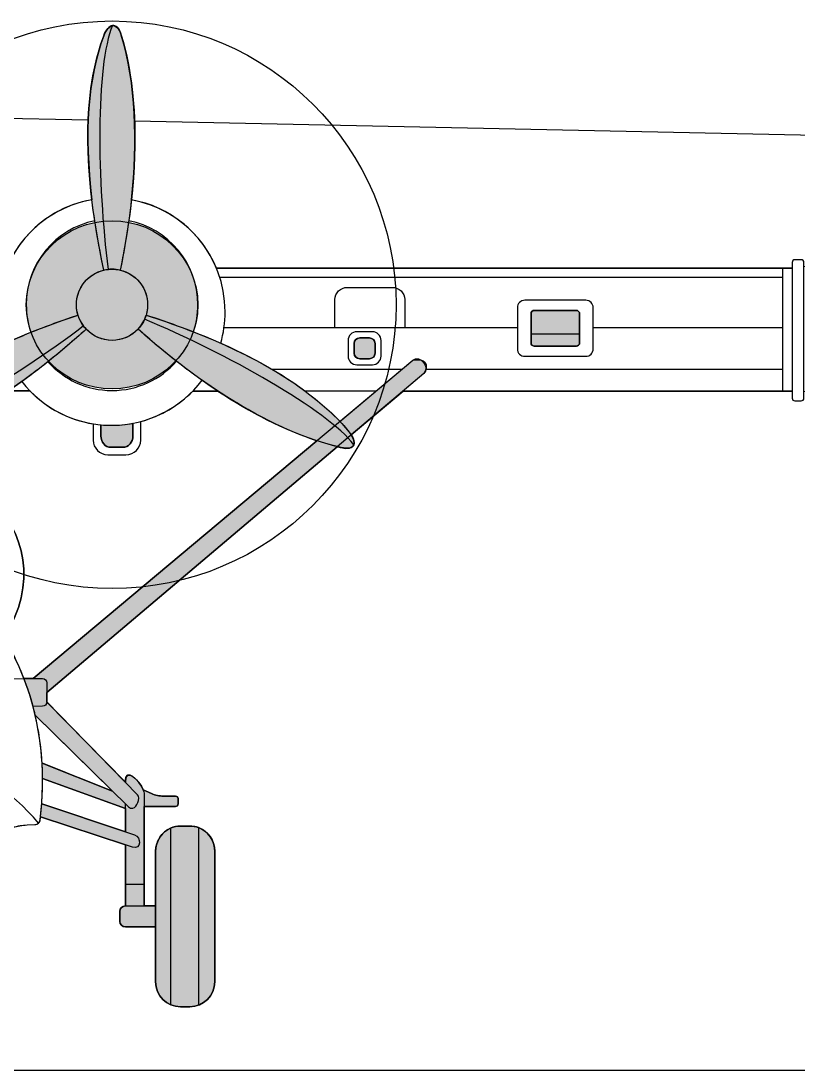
# Model space of a CAD drawing. Extents: x 65 to 351, y 40 to 244.
# Drawn here: x 258.28 to 277.79, y 198.08 to 224.43 of the extents above; entities that cross this region are included whole.
import ezdxf

# ---------------------------------------------------------------- set-up
doc = ezdxf.new("R2010")
doc.units = 0
doc.header["$MEASUREMENT"] = 0
doc.layers.add('4-VIEW', color=7, linetype='CONTINUOUS')
doc.layers.add('SOLIDS', color=7, linetype='CONTINUOUS')

# ---------------------------------------------------------------- blocks, each defined once
blk = doc.blocks.new('BLOCK_3')
at = {"layer": '4-VIEW', "color": 7}
for points in [[(252.553, 222.097), (259.972, 221.94)], [(261.134, 221.916), (312.881, 220.829)], [(263.191, 218.218), (277.643, 218.218)], [(277.404, 218.218), (277.404, 215.133)], [(263.274, 217.99), (277.404, 217.99)], [(263.38, 216.725), (270.745, 216.725)], [(272.65, 216.725), (277.404, 216.725)], [(271.088, 216.565), (272.307, 216.565)], [(264.582, 215.68), (267.849, 215.68)], [(268.451, 215.68), (277.404, 215.68)], [(257.977, 215.141), (258.512, 215.141)], [(262.598, 215.133), (263.223, 215.133)], [(265.416, 215.133), (267.197, 215.133)], [(267.877, 215.133), (277.643, 215.133)], [(258.592, 207.908), (265.709, 213.883)], [(266.224, 213.733), (258.931, 207.56)], [(256.927, 207.903), (258.36, 207.908)], [(258.812, 205.788), (260.578, 205.084)], [(258.825, 205.402), (260.903, 204.646)], [(260.903, 204.061), (260.903, 204.765)], [(262.036, 204.15), (262.036, 199.721)], [(262.738, 204.165), (262.738, 199.712)], [(260.903, 202.198), (260.904, 203.733)], [(260.903, 202.742), (261.374, 202.742)]]:
    blk.add_lwpolyline(points, dxfattribs=at)
for points, knots in [([(260.569, 210.169), (264.506, 210.169), (267.699, 213.36), (267.699, 217.298), (267.699, 221.235), (264.506, 224.427), (260.569, 224.427), (256.632, 224.427), (253.439, 221.235), (253.439, 217.298), (253.439, 213.36), (256.632, 210.169), (260.569, 210.169)], [0, 0, 0, 0, 1, 1, 1, 2, 2, 2, 3, 3, 3, 4, 4, 4, 4]), ([(260.36, 224.054), (259.834, 222.648), (259.828, 220.657), (260.365, 218.168), (260.497, 218.199), (260.637, 218.2), (260.772, 218.168), (261.197, 220.195), (261.317, 222.37), (260.801, 224.074), (260.7, 224.407), (260.483, 224.381), (260.36, 224.054), (260.36, 224.054), (260.36, 224.054), (260.36, 224.054)], [0, 0, 0, 0, 1, 1, 1, 2, 2, 2, 3, 3, 3, 4, 4, 4, 5, 5, 5, 5]), ([(260.064, 219.936), (258.722, 219.704), (257.7, 218.534), (257.7, 217.125), (257.7, 216.838), (257.742, 216.561), (257.821, 216.3)], [0, 0, 0, 0, 1, 1, 1, 2, 2, 2, 2]), ([(263.297, 216.334), (263.369, 216.585), (263.408, 216.85), (263.408, 217.125), (263.408, 218.53), (262.392, 219.698), (261.055, 219.935)], [0, 0, 0, 0, 1, 1, 1, 2, 2, 2, 2]), ([(260.136, 219.407), (259.155, 219.207), (258.416, 218.338), (258.416, 217.298), (258.416, 217.056), (258.456, 216.823), (258.53, 216.606)], [0, 0, 0, 0, 1, 1, 1, 2, 2, 2, 2]), ([(262.613, 216.618), (262.684, 216.832), (262.722, 217.06), (262.722, 217.298), (262.722, 218.343), (261.977, 219.214), (260.99, 219.41)], [0, 0, 0, 0, 1, 1, 1, 2, 2, 2, 2]), ([(277.714, 218.43), (277.714, 218.43), (277.866, 218.43), (277.866, 218.43), (277.906, 218.43), (277.938, 218.398), (277.938, 218.359), (277.938, 218.359), (277.938, 214.957), (277.938, 214.957), (277.938, 214.917), (277.906, 214.885), (277.866, 214.885), (277.866, 214.885), (277.714, 214.885), (277.714, 214.885), (277.675, 214.885), (277.643, 214.917), (277.643, 214.957), (277.643, 214.957), (277.643, 218.359), (277.643, 218.359), (277.643, 218.398), (277.675, 218.43), (277.714, 218.43), (277.714, 218.43), (277.714, 218.43), (277.714, 218.43)], [0, 0, 0, 0, 1, 1, 1, 2, 2, 2, 3, 3, 3, 4, 4, 4, 5, 5, 5, 6, 6, 6, 7, 7, 7, 8, 8, 8, 9, 9, 9, 9]), ([(260.569, 216.404), (261.063, 216.404), (261.463, 216.804), (261.463, 217.298), (261.463, 217.792), (261.063, 218.192), (260.569, 218.192), (260.075, 218.192), (259.675, 217.792), (259.675, 217.298), (259.675, 216.804), (260.075, 216.404), (260.569, 216.404), (260.569, 216.404), (260.569, 216.404), (260.569, 216.404)], [0, 0, 0, 0, 1, 1, 1, 2, 2, 2, 3, 3, 3, 4, 4, 4, 5, 5, 5, 5]), ([(266.165, 216.725), (266.165, 216.725), (266.165, 217.428), (266.165, 217.428), (266.165, 217.597), (266.303, 217.735), (266.472, 217.735), (266.472, 217.735), (267.61, 217.735), (267.61, 217.735), (267.779, 217.735), (267.917, 217.597), (267.917, 217.428), (267.917, 217.428), (267.917, 216.725), (267.917, 216.725)], [0, 0, 0, 0, 1, 1, 1, 2, 2, 2, 3, 3, 3, 4, 4, 4, 5, 5, 5, 5]), ([(270.933, 217.411), (270.933, 217.411), (272.462, 217.411), (272.462, 217.411), (272.565, 217.411), (272.65, 217.326), (272.65, 217.223), (272.65, 217.223), (272.65, 216.192), (272.65, 216.192), (272.65, 216.088), (272.565, 216.004), (272.462, 216.004), (272.462, 216.004), (270.933, 216.004), (270.933, 216.004), (270.83, 216.004), (270.745, 216.088), (270.745, 216.192), (270.745, 216.192), (270.745, 217.223), (270.745, 217.223), (270.745, 217.326), (270.83, 217.411), (270.933, 217.411), (270.933, 217.411), (270.933, 217.411), (270.933, 217.411)], [0, 0, 0, 0, 1, 1, 1, 2, 2, 2, 3, 3, 3, 4, 4, 4, 5, 5, 5, 6, 6, 6, 7, 7, 7, 8, 8, 8, 9, 9, 9, 9]), ([(271.169, 217.157), (271.169, 217.157), (272.226, 217.157), (272.226, 217.157), (272.271, 217.157), (272.307, 217.121), (272.307, 217.076), (272.307, 217.076), (272.307, 216.338), (272.307, 216.338), (272.307, 216.294), (272.271, 216.257), (272.226, 216.257), (272.226, 216.257), (271.169, 216.257), (271.169, 216.257), (271.125, 216.257), (271.088, 216.294), (271.088, 216.338), (271.088, 216.338), (271.088, 217.076), (271.088, 217.076), (271.088, 217.121), (271.125, 217.157), (271.169, 217.157), (271.169, 217.157), (271.169, 217.157), (271.169, 217.157)], [0, 0, 0, 0, 1, 1, 1, 2, 2, 2, 3, 3, 3, 4, 4, 4, 5, 5, 5, 6, 6, 6, 7, 7, 7, 8, 8, 8, 9, 9, 9, 9]), ([(254.823, 213.739), (256.304, 213.986), (258.03, 214.976), (259.918, 216.685), (259.825, 216.785), (259.754, 216.905), (259.714, 217.038), (257.747, 216.393), (255.802, 215.41), (254.585, 214.111), (254.347, 213.857), (254.478, 213.682), (254.823, 213.739), (254.823, 213.739), (254.823, 213.739), (254.823, 213.739)], [0, 0, 0, 0, 1, 1, 1, 2, 2, 2, 3, 3, 3, 4, 4, 4, 5, 5, 5, 5]), ([(266.524, 214.101), (265.57, 215.26), (263.849, 216.261), (261.425, 217.04), (261.386, 216.91), (261.317, 216.789), (261.222, 216.687), (262.764, 215.306), (264.588, 214.114), (266.321, 213.709), (266.661, 213.63), (266.746, 213.831), (266.524, 214.101), (266.524, 214.101), (266.524, 214.101), (266.524, 214.101)], [0, 0, 0, 0, 1, 1, 1, 2, 2, 2, 3, 3, 3, 4, 4, 4, 5, 5, 5, 5]), ([(266.714, 216.619), (266.714, 216.619), (267.105, 216.619), (267.105, 216.619), (267.225, 216.619), (267.323, 216.521), (267.323, 216.401), (267.323, 216.401), (267.323, 216.009), (267.323, 216.009), (267.323, 215.889), (267.225, 215.791), (267.105, 215.791), (267.105, 215.791), (266.714, 215.791), (266.714, 215.791), (266.594, 215.791), (266.495, 215.889), (266.495, 216.009), (266.495, 216.009), (266.495, 216.401), (266.495, 216.401), (266.495, 216.521), (266.594, 216.619), (266.714, 216.619), (266.714, 216.619), (266.714, 216.619), (266.714, 216.619)], [0, 0, 0, 0, 1, 1, 1, 2, 2, 2, 3, 3, 3, 4, 4, 4, 5, 5, 5, 6, 6, 6, 7, 7, 7, 8, 8, 8, 9, 9, 9, 9]), ([(266.786, 216.466), (266.786, 216.466), (267.033, 216.466), (267.033, 216.466), (267.109, 216.466), (267.171, 216.404), (267.171, 216.329), (267.171, 216.329), (267.171, 216.082), (267.171, 216.082), (267.171, 216.006), (267.109, 215.944), (267.033, 215.944), (267.033, 215.944), (266.786, 215.944), (266.786, 215.944), (266.71, 215.944), (266.648, 216.006), (266.648, 216.082), (266.648, 216.082), (266.648, 216.329), (266.648, 216.329), (266.648, 216.404), (266.71, 216.466), (266.786, 216.466), (266.786, 216.466), (266.786, 216.466), (266.786, 216.466)], [0, 0, 0, 0, 1, 1, 1, 2, 2, 2, 3, 3, 3, 4, 4, 4, 5, 5, 5, 6, 6, 6, 7, 7, 7, 8, 8, 8, 9, 9, 9, 9]), ([(258.96, 215.868), (259.354, 215.424), (259.929, 215.145), (260.569, 215.145), (261.214, 215.145), (261.793, 215.428), (262.188, 215.878)], [0, 0, 0, 0, 1, 1, 1, 2, 2, 2, 2]), ([(266.287, 214.369), (266.287, 214.369), (268.119, 215.907), (268.119, 215.907), (268.304, 216.062), (268.569, 215.718), (268.396, 215.571), (268.396, 215.571), (266.576, 214.031), (266.576, 214.031)], [0, 0, 0, 0, 1, 1, 1, 2, 2, 2, 3, 3, 3, 3]), ([(258.304, 215.37), (258.826, 214.701), (259.64, 214.271), (260.554, 214.271), (261.483, 214.271), (262.308, 214.715), (262.829, 215.402)], [0, 0, 0, 0, 1, 1, 1, 2, 2, 2, 2]), ([(260.095, 214.308), (260.095, 214.308), (260.095, 213.899), (260.095, 213.899), (260.095, 213.695), (260.261, 213.53), (260.464, 213.53), (260.464, 213.53), (260.919, 213.53), (260.919, 213.53), (261.122, 213.53), (261.288, 213.695), (261.288, 213.899), (261.288, 213.899), (261.288, 214.367), (261.288, 214.367)], [0, 0, 0, 0, 1, 1, 1, 2, 2, 2, 3, 3, 3, 4, 4, 4, 5, 5, 5, 5]), ([(260.29, 214.283), (260.29, 214.283), (260.29, 214.004), (260.29, 214.004), (260.29, 213.846), (260.401, 213.718), (260.538, 213.718), (260.538, 213.718), (260.844, 213.718), (260.844, 213.718), (260.981, 213.718), (261.093, 213.846), (261.093, 214.004), (261.093, 214.004), (261.093, 214.322), (261.093, 214.322)], [0, 0, 0, 0, 1, 1, 1, 2, 2, 2, 3, 3, 3, 4, 4, 4, 5, 5, 5, 5]), ([(253.17, 202.027), (253.91, 202.668), (255.452, 203.375), (258.078, 204.171), (258.2, 204.208), (258.309, 204.226), (258.437, 204.232), (258.437, 204.232), (258.634, 204.24), (258.634, 204.24), (258.703, 204.243), (258.758, 204.293), (258.766, 204.361), (259.323, 208.996), (255.878, 212.087), (252.376, 212.087), (248.872, 212.087), (245.428, 208.996), (245.985, 204.361), (245.993, 204.293), (246.048, 204.243), (246.117, 204.24), (246.117, 204.24), (246.314, 204.232), (246.314, 204.232), (246.441, 204.226), (246.551, 204.208), (246.674, 204.171), (249.298, 203.375), (250.842, 202.668), (251.581, 202.027)], [0, 0, 0, 0, 1, 1, 1, 2, 2, 2, 3, 3, 3, 4, 4, 4, 5, 5, 5, 6, 6, 6, 7, 7, 7, 8, 8, 8, 9, 9, 9, 10, 10, 10, 10]), ([(258.36, 207.908), (258.36, 207.908), (258.824, 207.908), (258.824, 207.908), (258.883, 207.908), (258.931, 207.859), (258.931, 207.8), (258.931, 207.8), (258.931, 207.321), (258.931, 207.321), (258.931, 207.261), (258.883, 207.213), (258.825, 207.213), (258.825, 207.213), (258.584, 207.211), (258.584, 207.211)], [0, 0, 0, 0, 1, 1, 1, 2, 2, 2, 3, 3, 3, 4, 4, 4, 5, 5, 5, 5]), ([(258.641, 206.991), (258.641, 206.991), (260.983, 204.686), (260.983, 204.686), (261.013, 204.656), (261.053, 204.645), (261.094, 204.653), (261.187, 204.672), (261.296, 204.902), (261.211, 204.99), (261.211, 204.99), (258.931, 207.321), (258.931, 207.321)], [0, 0, 0, 0, 1, 1, 1, 2, 2, 2, 3, 3, 3, 4, 4, 4, 4]), ([(258.724, 204.277), (257.372, 205.901), (255, 206.705), (252.376, 206.705), (249.751, 206.705), (247.379, 205.901), (246.027, 204.277)], [0, 0, 0, 0, 1, 1, 1, 2, 2, 2, 2]), ([(260.903, 205.305), (260.903, 205.782), (261.374, 205.199), (261.374, 205.027), (261.374, 205.027), (261.374, 202.198), (261.374, 202.198)], [0, 0, 0, 0, 1, 1, 1, 2, 2, 2, 2]), ([(261.351, 205.113), (261.351, 205.113), (261.557, 205.021), (261.557, 205.021), (261.658, 204.976), (261.753, 204.956), (261.864, 204.956), (261.864, 204.956), (262.165, 204.956), (262.165, 204.956), (262.199, 204.956), (262.227, 204.928), (262.227, 204.894), (262.227, 204.894), (262.227, 204.758), (262.227, 204.758), (262.227, 204.724), (262.199, 204.697), (262.165, 204.697), (262.165, 204.697), (261.374, 204.697), (261.374, 204.697)], [0, 0, 0, 0, 1, 1, 1, 2, 2, 2, 3, 3, 3, 4, 4, 4, 5, 5, 5, 6, 6, 6, 7, 7, 7, 7]), ([(258.805, 204.762), (258.805, 204.762), (261.133, 203.984), (261.133, 203.984), (261.306, 203.926), (261.31, 203.601), (261.086, 203.674), (261.086, 203.674), (258.774, 204.432), (258.774, 204.432)], [0, 0, 0, 0, 1, 1, 1, 2, 2, 2, 3, 3, 3, 3]), ([(262.29, 204.204), (262.29, 204.204), (262.519, 204.204), (262.519, 204.204), (262.864, 204.204), (263.146, 203.922), (263.146, 203.577), (263.146, 203.577), (263.146, 200.292), (263.146, 200.292), (263.146, 199.947), (262.864, 199.664), (262.519, 199.664), (262.519, 199.664), (262.29, 199.664), (262.29, 199.664), (261.945, 199.664), (261.663, 199.947), (261.663, 200.292), (261.663, 200.292), (261.663, 203.577), (261.663, 203.577), (261.663, 203.922), (261.945, 204.204), (262.29, 204.204), (262.29, 204.204), (262.29, 204.204), (262.29, 204.204)], [0, 0, 0, 0, 1, 1, 1, 2, 2, 2, 3, 3, 3, 4, 4, 4, 5, 5, 5, 6, 6, 6, 7, 7, 7, 8, 8, 8, 9, 9, 9, 9]), ([(261.663, 201.67), (261.663, 201.67), (260.903, 201.67), (260.903, 201.67), (260.826, 201.67), (260.764, 201.733), (260.764, 201.809), (260.764, 201.809), (260.764, 202.06), (260.764, 202.06), (260.764, 202.136), (260.826, 202.198), (260.903, 202.198), (260.903, 202.198), (261.663, 202.198), (261.663, 202.198)], [0, 0, 0, 0, 1, 1, 1, 2, 2, 2, 3, 3, 3, 4, 4, 4, 5, 5, 5, 5])]:
    blk.add_open_spline(points, degree=3, knots=knots, dxfattribs=at)
for points in [[(260.579, 224.311), (260.161, 223.335), (260.19, 220.352), (260.472, 218.186)], [(266.638, 213.783), (266.002, 214.633), (263.403, 216.099), (261.387, 216.937)], [(254.491, 213.8), (255.545, 213.925), (258.114, 215.442), (259.848, 216.77)], [(254.002, 212.538), (256.439, 214.425), (259.597, 211.601), (257.851, 208.947)]]:
    blk.add_open_spline(points, degree=3, dxfattribs=at)

msp = doc.modelspace()

# ---------------------------------------------------------------- hatches: boundary and pattern name
at = {"layer": 'SOLIDS'}
h = msp.add_hatch(color=7, dxfattribs=at)
edge = h.paths.add_edge_path()
edge.add_spline(control_points=[(260.365, 218.168), (259.97, 218.076), (259.675, 217.721), (259.675, 217.297), (259.675, 217.207), (259.689, 217.12), (259.714, 217.038), (259.316, 216.908), (258.92, 216.764), (258.53, 216.606), (258.366, 216.54), (258.204, 216.471), (258.043, 216.4), (256.691, 215.802), (255.453, 215.037), (254.585, 214.11), (254.461, 213.978), (254.437, 213.868), (254.491, 213.8), (254.491, 213.8), (254.491, 213.8), (254.491, 213.8), (254.541, 213.737), (254.657, 213.711), (254.823, 213.739), (255.934, 213.924), (257.184, 214.528), (258.537, 215.541), (258.676, 215.645), (258.817, 215.754), (258.959, 215.868), (259.273, 216.119), (259.593, 216.391), (259.918, 216.685), (259.918, 216.685), (259.918, 216.685), (259.918, 216.685), (260.081, 216.512), (260.312, 216.404), (260.569, 216.404), (260.826, 216.404), (261.058, 216.512), (261.222, 216.686), (261.533, 216.407), (261.856, 216.136), (262.188, 215.877), (262.327, 215.769), (262.468, 215.662), (262.61, 215.559), (263.803, 214.686), (265.085, 213.997), (266.321, 213.709), (266.497, 213.668), (266.606, 213.702), (266.637, 213.782), (266.637, 213.782), (266.637, 213.782), (266.637, 213.782), (266.667, 213.857), (266.631, 213.971), (266.524, 214.101), (265.808, 214.97), (264.66, 215.751), (263.107, 216.416), (262.946, 216.484), (262.782, 216.552), (262.613, 216.618), (262.238, 216.765), (261.842, 216.905), (261.425, 217.039), (261.425, 217.039), (261.425, 217.04), (261.425, 217.04), (261.45, 217.121), (261.463, 217.208), (261.463, 217.297), (261.463, 217.721), (261.168, 218.076), (260.772, 218.168), (260.858, 218.578), (260.932, 218.993), (260.99, 219.409), (261.014, 219.584), (261.036, 219.759), (261.055, 219.934), (261.214, 221.404), (261.169, 222.859), (260.801, 224.073), (260.749, 224.247), (260.665, 224.323), (260.579, 224.31), (260.579, 224.31), (260.579, 224.31), (260.579, 224.31), (260.5, 224.299), (260.419, 224.211), (260.36, 224.053), (259.965, 222.998), (259.863, 221.614), (260.064, 219.936), (260.085, 219.763), (260.109, 219.587), (260.136, 219.407), (260.196, 219.009), (260.272, 218.596), (260.365, 218.168)], knot_values=[0, 0, 0, 0, 1, 1, 1, 2, 2, 2, 3, 3, 3, 4, 4, 4, 5, 5, 5, 6, 6, 6, 7, 7, 7, 8, 8, 8, 9, 9, 9, 10, 10, 10, 11, 11, 11, 12, 12, 12, 13, 13, 13, 14, 14, 14, 15, 15, 15, 16, 16, 16, 17, 17, 17, 18, 18, 18, 19, 19, 19, 20, 20, 20, 21, 21, 21, 22, 22, 22, 23, 23, 23, 24, 24, 24, 25, 25, 25, 26, 26, 26, 27, 27, 27, 28, 28, 28, 29, 29, 29, 30, 30, 30, 31, 31, 31, 32, 32, 32, 33, 33, 33, 34, 34, 34, 35, 35, 35, 35], degree=3, periodic=1)
h = msp.add_hatch(color=7, dxfattribs=at)
edge = h.paths.add_edge_path()
edge.add_spline(control_points=[(260.569, 219.411), (259.383, 219.411), (258.416, 218.462), (258.416, 217.297), (258.416, 216.133), (259.383, 215.183), (260.569, 215.183), (261.755, 215.183), (262.722, 216.133), (262.722, 217.297), (262.722, 218.462), (261.755, 219.411), (260.569, 219.411)], knot_values=[0, 0, 0, 0, 1, 1, 1, 2, 2, 2, 3, 3, 3, 4, 4, 4, 4], degree=3, periodic=1)
h = msp.add_hatch(color=7, dxfattribs=at)
edge = h.paths.add_edge_path()
edge.add_spline(control_points=[(271.088, 217.076), (271.088, 217.076), (271.088, 216.565), (271.088, 216.565), (271.088, 216.565), (271.088, 216.337), (271.088, 216.337), (271.088, 216.293), (271.125, 216.257), (271.169, 216.257), (271.169, 216.257), (272.226, 216.257), (272.226, 216.257), (272.271, 216.257), (272.307, 216.293), (272.307, 216.337), (272.307, 216.337), (272.307, 216.565), (272.307, 216.565), (272.307, 216.565), (272.307, 217.076), (272.307, 217.076), (272.307, 217.12), (272.271, 217.157), (272.226, 217.157), (272.226, 217.157), (271.169, 217.157), (271.169, 217.157), (271.125, 217.157), (271.088, 217.12), (271.088, 217.076)], knot_values=[0, 0, 0, 0, 1, 1, 1, 2, 2, 2, 3, 3, 3, 4, 4, 4, 5, 5, 5, 6, 6, 6, 7, 7, 7, 8, 8, 8, 9, 9, 9, 10, 10, 10, 10], degree=3, periodic=1)
h = msp.add_hatch(color=7, dxfattribs=at)
edge = h.paths.add_edge_path()
edge.add_spline(control_points=[(266.648, 216.328), (266.648, 216.328), (266.648, 216.081), (266.648, 216.081), (266.648, 216.005), (266.71, 215.944), (266.786, 215.944), (266.786, 215.944), (267.033, 215.944), (267.033, 215.944), (267.109, 215.944), (267.171, 216.005), (267.171, 216.081), (267.171, 216.081), (267.171, 216.328), (267.171, 216.328), (267.171, 216.404), (267.109, 216.466), (267.033, 216.466), (267.033, 216.466), (266.786, 216.466), (266.786, 216.466), (266.71, 216.466), (266.648, 216.404), (266.648, 216.328)], knot_values=[0, 0, 0, 0, 1, 1, 1, 2, 2, 2, 3, 3, 3, 4, 4, 4, 5, 5, 5, 6, 6, 6, 7, 7, 7, 8, 8, 8, 8], degree=3, periodic=1)
h = msp.add_hatch(color=7, dxfattribs=at)
edge = h.paths.add_edge_path()
edge.add_spline(control_points=[(268.119, 215.907), (268.119, 215.907), (258.592, 207.907), (258.592, 207.907), (258.592, 207.907), (258.36, 207.907), (258.36, 207.907), (258.447, 207.683), (258.522, 207.45), (258.586, 207.211), (258.605, 207.138), (258.624, 207.065), (258.641, 206.99), (258.641, 206.99), (260.578, 205.084), (260.578, 205.084), (260.578, 205.084), (258.812, 205.787), (258.812, 205.787), (258.82, 205.66), (258.824, 205.532), (258.825, 205.402), (258.825, 205.402), (260.903, 204.645), (260.903, 204.645), (260.903, 204.645), (260.903, 204.06), (260.903, 204.06), (260.903, 204.06), (258.805, 204.762), (258.805, 204.762), (258.797, 204.653), (258.787, 204.543), (258.774, 204.432), (258.774, 204.432), (260.904, 203.733), (260.904, 203.733), (260.904, 203.733), (260.903, 202.741), (260.903, 202.741), (260.903, 202.741), (260.903, 202.198), (260.903, 202.198), (260.826, 202.198), (260.764, 202.136), (260.764, 202.06), (260.764, 202.06), (260.764, 201.808), (260.764, 201.808), (260.764, 201.732), (260.826, 201.67), (260.903, 201.67), (260.903, 201.67), (261.663, 201.67), (261.663, 201.67), (261.663, 201.67), (261.663, 202.198), (261.663, 202.198), (261.663, 202.198), (261.374, 202.198), (261.374, 202.198), (261.374, 202.198), (261.374, 202.741), (261.374, 202.741), (261.374, 202.741), (261.374, 204.696), (261.374, 204.696), (261.374, 204.696), (262.165, 204.696), (262.165, 204.696), (262.199, 204.696), (262.227, 204.724), (262.227, 204.758), (262.227, 204.758), (262.227, 204.893), (262.227, 204.893), (262.227, 204.928), (262.199, 204.955), (262.165, 204.955), (262.165, 204.955), (261.864, 204.955), (261.864, 204.955), (261.753, 204.955), (261.658, 204.976), (261.557, 205.021), (261.557, 205.021), (261.351, 205.113), (261.351, 205.113), (261.257, 205.334), (260.903, 205.718), (260.903, 205.304), (260.903, 205.304), (258.931, 207.32), (258.931, 207.32), (258.931, 207.32), (258.931, 207.56), (258.931, 207.56), (258.931, 207.56), (268.396, 215.571), (268.396, 215.571), (268.542, 215.813), (268.431, 215.965), (268.119, 215.907)], knot_values=[0, 0, 0, 0, 1, 1, 1, 2, 2, 2, 3, 3, 3, 4, 4, 4, 5, 5, 5, 6, 6, 6, 7, 7, 7, 8, 8, 8, 9, 9, 9, 10, 10, 10, 11, 11, 11, 12, 12, 12, 13, 13, 13, 14, 14, 14, 15, 15, 15, 16, 16, 16, 17, 17, 17, 18, 18, 18, 19, 19, 19, 20, 20, 20, 21, 21, 21, 22, 22, 22, 23, 23, 23, 24, 24, 24, 25, 25, 25, 26, 26, 26, 27, 27, 27, 28, 28, 28, 29, 29, 29, 30, 30, 30, 31, 31, 31, 32, 32, 32, 33, 33, 33, 34, 34, 34, 34], degree=3, periodic=1)
h = msp.add_hatch(color=7, dxfattribs=at)
edge = h.paths.add_edge_path()
edge.add_spline(control_points=[(260.29, 214.283), (260.29, 214.283), (260.29, 214.003), (260.29, 214.003), (260.29, 213.846), (260.401, 213.718), (260.538, 213.718), (260.538, 213.718), (260.844, 213.718), (260.844, 213.718), (260.981, 213.718), (261.093, 213.846), (261.093, 214.003), (261.093, 214.003), (261.093, 214.321), (261.093, 214.321), (260.918, 214.288), (260.738, 214.27), (260.554, 214.27), (260.465, 214.27), (260.377, 214.275), (260.29, 214.283)], knot_values=[0, 0, 0, 0, 1, 1, 1, 2, 2, 2, 3, 3, 3, 4, 4, 4, 5, 5, 5, 6, 6, 6, 7, 7, 7, 7], degree=3, periodic=1)
h = msp.add_hatch(color=7, dxfattribs=at)
edge = h.paths.add_edge_path()
edge.add_spline(control_points=[(261.663, 203.577), (261.663, 203.577), (261.663, 202.198), (261.663, 202.198), (261.663, 202.198), (261.663, 201.67), (261.663, 201.67), (261.663, 201.67), (261.663, 200.291), (261.663, 200.291), (261.663, 199.946), (261.945, 199.664), (262.29, 199.664), (262.29, 199.664), (262.519, 199.664), (262.519, 199.664), (262.864, 199.664), (263.146, 199.946), (263.146, 200.291), (263.146, 200.291), (263.146, 203.577), (263.146, 203.577), (263.146, 203.845), (262.976, 204.075), (262.738, 204.164), (262.67, 204.19), (262.595, 204.204), (262.519, 204.204), (262.519, 204.204), (262.29, 204.204), (262.29, 204.204), (262.2, 204.204), (262.114, 204.185), (262.036, 204.15), (261.817, 204.052), (261.663, 203.831), (261.663, 203.577)], knot_values=[0, 0, 0, 0, 1, 1, 1, 2, 2, 2, 3, 3, 3, 4, 4, 4, 5, 5, 5, 6, 6, 6, 7, 7, 7, 8, 8, 8, 9, 9, 9, 10, 10, 10, 11, 11, 11, 12, 12, 12, 12], degree=3, periodic=1)

# ---------------------------------------------------------------- linework, layer by layer
at = {"layer": '4-VIEW', "color": 7}
msp.add_lwpolyline([(188.91, 198.075), (316.137, 198.075)], dxfattribs=at)
at = {"layer": 'SOLIDS'}
for points, knots in [([(241.56, 218.217), (241.928, 219.103), (242.728, 219.763), (243.696, 219.934), (243.538, 221.404), (243.582, 222.859), (243.95, 224.073), (244.002, 224.246), (244.086, 224.323), (244.171, 224.31), (244.251, 224.299), (244.332, 224.211), (244.391, 224.053), (244.786, 222.998), (244.888, 221.614), (244.687, 219.936), (245.661, 219.767), (246.466, 219.105), (246.834, 218.217), (246.834, 218.217), (250.832, 218.217), (250.832, 218.217), (250.832, 218.217), (250.832, 219.323), (250.832, 219.323), (250.832, 219.385), (250.882, 219.435), (250.944, 219.435), (251.005, 219.435), (251.056, 219.385), (251.056, 219.323), (251.056, 219.323), (251.056, 218.217), (251.056, 218.217), (251.056, 218.217), (251.959, 218.217), (251.959, 218.217), (251.959, 218.217), (252.079, 223.79), (252.079, 223.79), (252.083, 223.996), (252.175, 224.092), (252.29, 224.242), (252.333, 224.299), (252.418, 224.299), (252.461, 224.242), (252.575, 224.092), (252.667, 223.996), (252.672, 223.79), (252.672, 223.79), (252.79, 218.217), (252.79, 218.217), (252.79, 218.217), (257.917, 218.217), (257.917, 218.217), (258.286, 219.105), (259.09, 219.767), (260.064, 219.936), (259.863, 221.614), (259.965, 222.998), (260.36, 224.053), (260.419, 224.211), (260.5, 224.299), (260.579, 224.31), (260.665, 224.323), (260.749, 224.247), (260.801, 224.073), (261.169, 222.859), (261.214, 221.404), (261.055, 219.934), (262.024, 219.763), (262.824, 219.103), (263.191, 218.217), (263.191, 218.217), (277.404, 218.217), (277.404, 218.217), (277.404, 218.217), (277.643, 218.217), (277.643, 218.217), (277.643, 218.217), (277.643, 218.358), (277.643, 218.358), (277.643, 218.398), (277.675, 218.43), (277.714, 218.43), (277.714, 218.43), (277.866, 218.43), (277.866, 218.43), (277.906, 218.43), (277.938, 218.398), (277.938, 218.358), (277.938, 218.358), (277.938, 218.255), (277.938, 218.255), (277.938, 218.255), (312.881, 219.445), (312.881, 219.445), (312.881, 219.445), (312.881, 220.872), (312.881, 220.872), (312.881, 220.931), (312.929, 220.98), (312.989, 220.98), (313.051, 220.98), (313.102, 220.936), (313.102, 220.872), (313.102, 220.872), (313.102, 219.453), (313.102, 219.453), (313.102, 219.453), (313.106, 219.454), (313.106, 219.454), (313.106, 219.454), (313.106, 219.744), (313.106, 219.744), (313.106, 219.763), (313.121, 219.779), (313.141, 219.779), (313.141, 219.779), (313.217, 219.779), (313.217, 219.779), (313.217, 219.779), (313.576, 219.967), (313.576, 219.967), (313.595, 219.977), (313.613, 219.984), (313.633, 219.988), (313.646, 219.991), (313.661, 219.992), (313.676, 219.992), (313.676, 219.992), (315.024, 219.992), (315.024, 219.992), (315.061, 219.992), (315.095, 219.984), (315.125, 219.968), (315.159, 219.95), (315.188, 219.922), (315.209, 219.886), (315.209, 219.886), (315.77, 218.936), (315.77, 218.936), (315.77, 218.936), (316.034, 218.936), (316.034, 218.936), (316.093, 218.936), (316.142, 218.887), (316.142, 218.828), (316.142, 218.828), (316.142, 218.723), (316.142, 218.723), (316.142, 218.664), (316.093, 218.616), (316.034, 218.616), (316.034, 218.616), (315.759, 218.616), (315.759, 218.616), (315.759, 218.616), (315.275, 217.585), (315.275, 217.585), (315.259, 217.552), (315.237, 217.524), (315.209, 217.503), (315.174, 217.477), (315.13, 217.462), (315.083, 217.462), (315.083, 217.462), (313.711, 217.444), (313.711, 217.444), (313.683, 217.444), (313.657, 217.448), (313.633, 217.457), (313.606, 217.467), (313.582, 217.482), (313.56, 217.503), (313.56, 217.503), (313.179, 217.865), (313.179, 217.865), (313.179, 217.865), (313.141, 217.865), (313.141, 217.865), (313.121, 217.865), (313.106, 217.881), (313.106, 217.9), (313.106, 217.9), (277.938, 215.117), (277.938, 215.117), (277.938, 215.117), (277.938, 214.956), (277.938, 214.956), (277.938, 214.917), (277.906, 214.885), (277.866, 214.885), (277.866, 214.885), (277.714, 214.885), (277.714, 214.885), (277.675, 214.885), (277.643, 214.917), (277.643, 214.956), (277.643, 214.956), (277.643, 215.132), (277.643, 215.132), (277.643, 215.132), (277.404, 215.132), (277.404, 215.132), (277.404, 215.132), (267.877, 215.132), (267.877, 215.132), (267.877, 215.132), (266.576, 214.031), (266.576, 214.031), (266.642, 213.93), (266.661, 213.843), (266.638, 213.782), (266.606, 213.702), (266.498, 213.667), (266.321, 213.709), (266.289, 213.716), (266.256, 213.724), (266.224, 213.732), (266.224, 213.732), (258.931, 207.56), (258.931, 207.56), (258.931, 207.56), (258.931, 207.32), (258.931, 207.32), (258.931, 207.32), (260.903, 205.304), (260.903, 205.304), (260.903, 205.718), (261.257, 205.334), (261.351, 205.113), (261.351, 205.113), (261.557, 205.021), (261.557, 205.021), (261.658, 204.976), (261.753, 204.955), (261.864, 204.955), (261.864, 204.955), (262.165, 204.955), (262.165, 204.955), (262.199, 204.955), (262.227, 204.928), (262.227, 204.893), (262.227, 204.893), (262.227, 204.758), (262.227, 204.758), (262.227, 204.724), (262.199, 204.696), (262.165, 204.696), (262.165, 204.696), (261.374, 204.696), (261.374, 204.696), (261.374, 204.696), (261.374, 202.741), (261.374, 202.741), (261.374, 202.741), (261.374, 202.198), (261.374, 202.198), (261.374, 202.198), (261.663, 202.198), (261.663, 202.198), (261.663, 202.198), (261.663, 203.577), (261.663, 203.577), (261.663, 203.831), (261.817, 204.052), (262.036, 204.15), (262.114, 204.185), (262.2, 204.204), (262.29, 204.204), (262.29, 204.204), (262.519, 204.204), (262.519, 204.204), (262.595, 204.204), (262.67, 204.19), (262.738, 204.164), (262.976, 204.075), (263.146, 203.845), (263.146, 203.577), (263.146, 203.577), (263.146, 200.291), (263.146, 200.291), (263.146, 199.946), (262.864, 199.664), (262.519, 199.664), (262.519, 199.664), (262.29, 199.664), (262.29, 199.664), (261.945, 199.664), (261.663, 199.946), (261.663, 200.291), (261.663, 200.291), (261.663, 201.67), (261.663, 201.67), (261.663, 201.67), (260.903, 201.67), (260.903, 201.67), (260.826, 201.67), (260.764, 201.732), (260.764, 201.808), (260.764, 201.808), (260.764, 202.06), (260.764, 202.06), (260.764, 202.136), (260.826, 202.198), (260.903, 202.198), (260.903, 202.198), (260.903, 202.741), (260.903, 202.741), (260.903, 202.741), (260.904, 203.733), (260.904, 203.733), (260.904, 203.733), (258.774, 204.432), (258.774, 204.432), (258.771, 204.408), (258.769, 204.385), (258.766, 204.361), (258.762, 204.328), (258.747, 204.298), (258.724, 204.277), (258.7, 204.255), (258.669, 204.241), (258.634, 204.239), (258.634, 204.239), (258.437, 204.231), (258.437, 204.231), (258.376, 204.229), (258.319, 204.223), (258.263, 204.214), (258.202, 204.204), (258.142, 204.19), (258.078, 204.17), (257.226, 203.912), (256.488, 203.663), (255.854, 203.423), (254.536, 202.923), (253.67, 202.46), (253.17, 202.027), (253.17, 202.027), (253.17, 201.064), (253.17, 201.064), (253.17, 201.004), (253.122, 200.956), (253.063, 200.956), (253.063, 200.956), (252.934, 200.956), (252.934, 200.956), (252.934, 200.956), (252.934, 200.304), (252.934, 200.304), (252.934, 199.997), (252.683, 199.746), (252.376, 199.746), (252.068, 199.746), (251.817, 199.997), (251.817, 200.304), (251.817, 200.304), (251.817, 200.956), (251.817, 200.956), (251.817, 200.956), (251.689, 200.956), (251.689, 200.956), (251.629, 200.956), (251.581, 201.004), (251.581, 201.064), (251.581, 201.064), (251.581, 202.027), (251.581, 202.027), (251.081, 202.46), (250.215, 202.923), (248.897, 203.423), (248.263, 203.663), (247.525, 203.912), (246.674, 204.17), (246.61, 204.19), (246.55, 204.204), (246.489, 204.214), (246.432, 204.223), (246.375, 204.229), (246.314, 204.231), (246.314, 204.231), (246.117, 204.239), (246.117, 204.239), (246.082, 204.241), (246.051, 204.255), (246.027, 204.277), (246.005, 204.298), (245.989, 204.328), (245.985, 204.361), (245.983, 204.385), (245.98, 204.408), (245.977, 204.432), (245.977, 204.432), (243.847, 203.733), (243.847, 203.733), (243.847, 203.733), (243.848, 202.741), (243.848, 202.741), (243.848, 202.741), (243.848, 202.198), (243.848, 202.198), (243.924, 202.198), (243.987, 202.136), (243.987, 202.06), (243.987, 202.06), (243.987, 201.808), (243.987, 201.808), (243.987, 201.732), (243.924, 201.67), (243.848, 201.67), (243.848, 201.67), (243.088, 201.67), (243.088, 201.67), (243.088, 201.67), (243.088, 200.291), (243.088, 200.291), (243.088, 199.946), (242.806, 199.664), (242.461, 199.664), (242.461, 199.664), (242.232, 199.664), (242.232, 199.664), (241.887, 199.664), (241.606, 199.946), (241.606, 200.291), (241.606, 200.291), (241.606, 203.577), (241.606, 203.577), (241.606, 203.845), (241.775, 204.075), (242.013, 204.164), (242.082, 204.19), (242.155, 204.204), (242.232, 204.204), (242.232, 204.204), (242.461, 204.204), (242.461, 204.204), (242.551, 204.204), (242.637, 204.185), (242.715, 204.15), (242.934, 204.052), (243.088, 203.831), (243.088, 203.577), (243.088, 203.577), (243.088, 202.198), (243.088, 202.198), (243.088, 202.198), (243.377, 202.198), (243.377, 202.198), (243.377, 202.198), (243.377, 202.741), (243.377, 202.741), (243.377, 202.741), (243.377, 204.696), (243.377, 204.696), (243.377, 204.696), (242.586, 204.696), (242.586, 204.696), (242.552, 204.696), (242.525, 204.724), (242.525, 204.758), (242.525, 204.758), (242.525, 204.893), (242.525, 204.893), (242.525, 204.928), (242.552, 204.955), (242.586, 204.955), (242.586, 204.955), (242.887, 204.955), (242.887, 204.955), (242.998, 204.955), (243.093, 204.976), (243.194, 205.021), (243.194, 205.021), (243.4, 205.113), (243.4, 205.113), (243.494, 205.334), (243.848, 205.719), (243.848, 205.304), (243.848, 205.304), (245.82, 207.32), (245.82, 207.32), (245.82, 207.32), (245.82, 207.56), (245.82, 207.56), (245.82, 207.56), (238.528, 213.732), (238.528, 213.732), (238.495, 213.724), (238.463, 213.716), (238.43, 213.709), (238.254, 213.667), (238.146, 213.702), (238.114, 213.782), (238.09, 213.843), (238.109, 213.93), (238.175, 214.031), (238.175, 214.031), (236.874, 215.132), (236.874, 215.132), (236.874, 215.132), (227.347, 215.132), (227.347, 215.132), (227.347, 215.132), (227.108, 215.132), (227.108, 215.132), (227.108, 215.132), (227.108, 214.956), (227.108, 214.956), (227.108, 214.917), (227.077, 214.885), (227.037, 214.885), (227.037, 214.885), (226.884, 214.885), (226.884, 214.885), (226.846, 214.885), (226.813, 214.917), (226.813, 214.956), (226.813, 214.956), (226.813, 215.117), (226.813, 215.117), (226.813, 215.117), (199.791, 217.255), (199.791, 217.255), (199.791, 217.255), (199.116, 209.616), (199.116, 209.616), (199.116, 209.616), (199.68, 209.621), (199.68, 209.621), (199.699, 209.621), (199.716, 209.605), (199.716, 209.586), (199.716, 209.586), (199.716, 209.548), (199.716, 209.548), (199.716, 209.548), (200.081, 209.17), (200.081, 209.17), (200.102, 209.148), (200.117, 209.124), (200.127, 209.097), (200.137, 209.073), (200.141, 209.047), (200.141, 209.019), (200.141, 209.019), (200.135, 207.647), (200.135, 207.647), (200.134, 207.6), (200.12, 207.556), (200.094, 207.521), (200.073, 207.493), (200.046, 207.47), (200.013, 207.454), (200.013, 207.454), (198.986, 206.961), (198.986, 206.961), (198.986, 206.961), (198.988, 206.686), (198.988, 206.686), (198.989, 206.627), (198.941, 206.578), (198.881, 206.578), (198.881, 206.578), (198.777, 206.577), (198.777, 206.577), (198.718, 206.576), (198.669, 206.624), (198.668, 206.684), (198.668, 206.684), (198.666, 206.948), (198.666, 206.948), (198.666, 206.948), (197.711, 207.501), (197.711, 207.501), (197.675, 207.522), (197.647, 207.55), (197.629, 207.584), (197.613, 207.614), (197.604, 207.649), (197.603, 207.685), (197.603, 207.685), (197.593, 209.033), (197.593, 209.033), (197.592, 209.048), (197.594, 209.063), (197.597, 209.076), (197.6, 209.096), (197.607, 209.114), (197.616, 209.133), (197.616, 209.133), (197.802, 209.494), (197.802, 209.494), (197.802, 209.494), (197.802, 209.57), (197.802, 209.57), (197.801, 209.589), (197.817, 209.606), (197.837, 209.606), (197.837, 209.606), (197.971, 209.607), (197.971, 209.607), (197.971, 209.607), (195.119, 213.458), (195.119, 213.458), (195.119, 213.458), (194.211, 213.587), (194.211, 213.587), (193.999, 213.616), (193.923, 213.883), (194.089, 214.019), (194.089, 214.019), (194.47, 214.333), (194.47, 214.333), (194.47, 214.333), (191.839, 217.885), (191.839, 217.885), (191.839, 217.885), (191.646, 217.9), (191.646, 217.9), (191.646, 217.881), (191.63, 217.865), (191.611, 217.865), (191.611, 217.865), (191.572, 217.865), (191.572, 217.865), (191.572, 217.865), (191.191, 217.503), (191.191, 217.503), (191.169, 217.482), (191.145, 217.467), (191.118, 217.457), (191.094, 217.448), (191.068, 217.444), (191.041, 217.444), (191.041, 217.444), (189.668, 217.462), (189.668, 217.462), (189.621, 217.462), (189.578, 217.477), (189.542, 217.503), (189.515, 217.524), (189.492, 217.552), (189.476, 217.585), (189.476, 217.585), (188.992, 218.616), (188.992, 218.616), (188.992, 218.616), (188.717, 218.616), (188.717, 218.616), (188.658, 218.616), (188.609, 218.664), (188.609, 218.723), (188.609, 218.723), (188.609, 218.828), (188.609, 218.828), (188.609, 218.887), (188.658, 218.936), (188.717, 218.936), (188.717, 218.936), (188.982, 218.936), (188.982, 218.936), (188.982, 218.936), (189.542, 219.886), (189.542, 219.886), (189.563, 219.922), (189.592, 219.95), (189.626, 219.968), (189.656, 219.984), (189.691, 219.992), (189.727, 219.992), (189.727, 219.992), (191.075, 219.992), (191.075, 219.992), (191.09, 219.992), (191.104, 219.991), (191.118, 219.988), (191.137, 219.984), (191.156, 219.977), (191.175, 219.967), (191.175, 219.967), (191.534, 219.779), (191.534, 219.779), (191.534, 219.779), (191.611, 219.779), (191.611, 219.779), (191.63, 219.779), (191.646, 219.763), (191.646, 219.744), (191.646, 219.744), (191.646, 219.454), (191.646, 219.454), (191.646, 219.454), (191.649, 219.453), (191.649, 219.453), (191.649, 219.453), (191.649, 220.872), (191.649, 220.872), (191.649, 220.936), (191.7, 220.98), (191.762, 220.98), (191.822, 220.98), (191.87, 220.931), (191.87, 220.872), (191.87, 220.872), (191.87, 219.445), (191.87, 219.445), (191.87, 219.445), (226.813, 218.255), (226.813, 218.255), (226.813, 218.255), (226.813, 218.358), (226.813, 218.358), (226.813, 218.398), (226.846, 218.43), (226.884, 218.43), (226.884, 218.43), (227.037, 218.43), (227.037, 218.43), (227.077, 218.43), (227.108, 218.398), (227.108, 218.358), (227.108, 218.358), (227.108, 218.217), (227.108, 218.217), (227.108, 218.217), (227.347, 218.217), (227.347, 218.217), (227.347, 218.217), (241.56, 218.217), (241.56, 218.217), (241.56, 218.217), (241.56, 218.217), (241.56, 218.217)], [0, 0, 0, 0, 1, 1, 1, 2, 2, 2, 3, 3, 3, 4, 4, 4, 5, 5, 5, 6, 6, 6, 7, 7, 7, 8, 8, 8, 9, 9, 9, 10, 10, 10, 11, 11, 11, 12, 12, 12, 13, 13, 13, 14, 14, 14, 15, 15, 15, 16, 16, 16, 17, 17, 17, 18, 18, 18, 19, 19, 19, 20, 20, 20, 21, 21, 21, 22, 22, 22, 23, 23, 23, 24, 24, 24, 25, 25, 25, 26, 26, 26, 27, 27, 27, 28, 28, 28, 29, 29, 29, 30, 30, 30, 31, 31, 31, 32, 32, 32, 33, 33, 33, 34, 34, 34, 35, 35, 35, 36, 36, 36, 37, 37, 37, 38, 38, 38, 39, 39, 39, 40, 40, 40, 41, 41, 41, 42, 42, 42, 43, 43, 43, 44, 44, 44, 45, 45, 45, 46, 46, 46, 47, 47, 47, 48, 48, 48, 49, 49, 49, 50, 50, 50, 51, 51, 51, 52, 52, 52, 53, 53, 53, 54, 54, 54, 55, 55, 55, 56, 56, 56, 57, 57, 57, 58, 58, 58, 59, 59, 59, 60, 60, 60, 61, 61, 61, 62, 62, 62, 63, 63, 63, 64, 64, 64, 65, 65, 65, 66, 66, 66, 67, 67, 67, 68, 68, 68, 69, 69, 69, 70, 70, 70, 71, 71, 71, 72, 72, 72, 73, 73, 73, 74, 74, 74, 75, 75, 75, 76, 76, 76, 77, 77, 77, 78, 78, 78, 79, 79, 79, 80, 80, 80, 81, 81, 81, 82, 82, 82, 83, 83, 83, 84, 84, 84, 85, 85, 85, 86, 86, 86, 87, 87, 87, 88, 88, 88, 89, 89, 89, 90, 90, 90, 91, 91, 91, 92, 92, 92, 93, 93, 93, 94, 94, 94, 95, 95, 95, 96, 96, 96, 97, 97, 97, 98, 98, 98, 99, 99, 99, 100, 100, 100, 101, 101, 101, 102, 102, 102, 103, 103, 103, 104, 104, 104, 105, 105, 105, 106, 106, 106, 107, 107, 107, 108, 108, 108, 109, 109, 109, 110, 110, 110, 111, 111, 111, 112, 112, 112, 113, 113, 113, 114, 114, 114, 115, 115, 115, 116, 116, 116, 117, 117, 117, 118, 118, 118, 119, 119, 119, 120, 120, 120, 121, 121, 121, 122, 122, 122, 123, 123, 123, 124, 124, 124, 125, 125, 125, 126, 126, 126, 127, 127, 127, 128, 128, 128, 129, 129, 129, 130, 130, 130, 131, 131, 131, 132, 132, 132, 133, 133, 133, 134, 134, 134, 135, 135, 135, 136, 136, 136, 137, 137, 137, 138, 138, 138, 139, 139, 139, 140, 140, 140, 141, 141, 141, 142, 142, 142, 143, 143, 143, 144, 144, 144, 145, 145, 145, 146, 146, 146, 147, 147, 147, 148, 148, 148, 149, 149, 149, 150, 150, 150, 151, 151, 151, 152, 152, 152, 153, 153, 153, 154, 154, 154, 155, 155, 155, 156, 156, 156, 157, 157, 157, 158, 158, 158, 159, 159, 159, 160, 160, 160, 161, 161, 161, 162, 162, 162, 163, 163, 163, 164, 164, 164, 165, 165, 165, 166, 166, 166, 167, 167, 167, 168, 168, 168, 169, 169, 169, 170, 170, 170, 171, 171, 171, 172, 172, 172, 173, 173, 173, 174, 174, 174, 175, 175, 175, 176, 176, 176, 177, 177, 177, 178, 178, 178, 179, 179, 179, 180, 180, 180, 181, 181, 181, 182, 182, 182, 183, 183, 183, 184, 184, 184, 185, 185, 185, 186, 186, 186, 187, 187, 187, 188, 188, 188, 189, 189, 189, 190, 190, 190, 191, 191, 191, 192, 192, 192, 193, 193, 193, 194, 194, 194, 195, 195, 195, 196, 196, 196, 197, 197, 197, 198, 198, 198, 199, 199, 199, 200, 200, 200, 201, 201, 201, 202, 202, 202, 203, 203, 203, 204, 204, 204, 205, 205, 205, 206, 206, 206, 207, 207, 207, 208, 208, 208, 209, 209, 209, 210, 210, 210, 211, 211, 211, 212, 212, 212, 213, 213, 213, 214, 214, 214, 215, 215, 215, 216, 216, 216, 217, 217, 217, 218, 218, 218, 219, 219, 219, 220, 220, 220, 221, 221, 221, 222, 222, 222, 223, 223, 223, 224, 224, 224, 225, 225, 225, 226, 226, 226, 227, 227, 227, 228, 228, 228, 229, 229, 229, 230, 230, 230, 231, 231, 231, 232, 232, 232, 233, 233, 233, 234, 234, 234, 235, 235, 235, 236, 236, 236, 237, 237, 237, 238, 238, 238, 239, 239, 239, 240, 240, 240, 241, 241, 241, 242, 242, 242, 243, 243, 243, 244, 244, 244, 245, 245, 245, 245]), ([(260.365, 218.168), (259.97, 218.076), (259.675, 217.721), (259.675, 217.297), (259.675, 217.207), (259.689, 217.12), (259.714, 217.038), (259.316, 216.908), (258.92, 216.764), (258.53, 216.606), (258.366, 216.54), (258.204, 216.471), (258.043, 216.4), (256.691, 215.802), (255.453, 215.037), (254.585, 214.11), (254.461, 213.978), (254.437, 213.868), (254.491, 213.8), (254.491, 213.8), (254.491, 213.8), (254.491, 213.8), (254.541, 213.737), (254.657, 213.711), (254.823, 213.739), (255.934, 213.924), (257.184, 214.528), (258.537, 215.541), (258.676, 215.645), (258.817, 215.754), (258.959, 215.868), (259.273, 216.119), (259.593, 216.391), (259.918, 216.685), (259.918, 216.685), (259.918, 216.685), (259.918, 216.685), (260.081, 216.512), (260.312, 216.404), (260.569, 216.404), (260.826, 216.404), (261.058, 216.512), (261.222, 216.686), (261.533, 216.407), (261.856, 216.136), (262.188, 215.877), (262.327, 215.769), (262.468, 215.662), (262.61, 215.559), (263.803, 214.686), (265.085, 213.997), (266.321, 213.709), (266.497, 213.668), (266.606, 213.702), (266.637, 213.782), (266.637, 213.782), (266.637, 213.782), (266.637, 213.782), (266.667, 213.857), (266.631, 213.971), (266.524, 214.101), (265.808, 214.97), (264.66, 215.751), (263.107, 216.416), (262.946, 216.484), (262.782, 216.552), (262.613, 216.618), (262.238, 216.765), (261.842, 216.905), (261.425, 217.039), (261.425, 217.039), (261.425, 217.04), (261.425, 217.04), (261.45, 217.121), (261.463, 217.208), (261.463, 217.297), (261.463, 217.721), (261.168, 218.076), (260.772, 218.168), (260.858, 218.578), (260.932, 218.993), (260.99, 219.409), (261.014, 219.584), (261.036, 219.759), (261.055, 219.934), (261.214, 221.404), (261.169, 222.859), (260.801, 224.073), (260.749, 224.247), (260.665, 224.323), (260.579, 224.31), (260.579, 224.31), (260.579, 224.31), (260.579, 224.31), (260.5, 224.299), (260.419, 224.211), (260.36, 224.053), (259.965, 222.998), (259.863, 221.614), (260.064, 219.936), (260.085, 219.763), (260.109, 219.587), (260.136, 219.407), (260.196, 219.009), (260.272, 218.596), (260.365, 218.168)], [0, 0, 0, 0, 1, 1, 1, 2, 2, 2, 3, 3, 3, 4, 4, 4, 5, 5, 5, 6, 6, 6, 7, 7, 7, 8, 8, 8, 9, 9, 9, 10, 10, 10, 11, 11, 11, 12, 12, 12, 13, 13, 13, 14, 14, 14, 15, 15, 15, 16, 16, 16, 17, 17, 17, 18, 18, 18, 19, 19, 19, 20, 20, 20, 21, 21, 21, 22, 22, 22, 23, 23, 23, 24, 24, 24, 25, 25, 25, 26, 26, 26, 27, 27, 27, 28, 28, 28, 29, 29, 29, 30, 30, 30, 31, 31, 31, 32, 32, 32, 33, 33, 33, 34, 34, 34, 35, 35, 35, 35]), ([(260.569, 219.411), (259.383, 219.411), (258.416, 218.462), (258.416, 217.297), (258.416, 216.133), (259.383, 215.183), (260.569, 215.183), (261.755, 215.183), (262.722, 216.133), (262.722, 217.297), (262.722, 218.462), (261.755, 219.411), (260.569, 219.411)], [0, 0, 0, 0, 1, 1, 1, 2, 2, 2, 3, 3, 3, 4, 4, 4, 4]), ([(271.088, 217.076), (271.088, 217.076), (271.088, 216.565), (271.088, 216.565), (271.088, 216.565), (271.088, 216.337), (271.088, 216.337), (271.088, 216.293), (271.125, 216.257), (271.169, 216.257), (271.169, 216.257), (272.226, 216.257), (272.226, 216.257), (272.271, 216.257), (272.307, 216.293), (272.307, 216.337), (272.307, 216.337), (272.307, 216.565), (272.307, 216.565), (272.307, 216.565), (272.307, 217.076), (272.307, 217.076), (272.307, 217.12), (272.271, 217.157), (272.226, 217.157), (272.226, 217.157), (271.169, 217.157), (271.169, 217.157), (271.125, 217.157), (271.088, 217.12), (271.088, 217.076)], [0, 0, 0, 0, 1, 1, 1, 2, 2, 2, 3, 3, 3, 4, 4, 4, 5, 5, 5, 6, 6, 6, 7, 7, 7, 8, 8, 8, 9, 9, 9, 10, 10, 10, 10]), ([(266.648, 216.328), (266.648, 216.328), (266.648, 216.081), (266.648, 216.081), (266.648, 216.005), (266.71, 215.944), (266.786, 215.944), (266.786, 215.944), (267.033, 215.944), (267.033, 215.944), (267.109, 215.944), (267.171, 216.005), (267.171, 216.081), (267.171, 216.081), (267.171, 216.328), (267.171, 216.328), (267.171, 216.404), (267.109, 216.466), (267.033, 216.466), (267.033, 216.466), (266.786, 216.466), (266.786, 216.466), (266.71, 216.466), (266.648, 216.404), (266.648, 216.328)], [0, 0, 0, 0, 1, 1, 1, 2, 2, 2, 3, 3, 3, 4, 4, 4, 5, 5, 5, 6, 6, 6, 7, 7, 7, 8, 8, 8, 8]), ([(268.119, 215.907), (268.119, 215.907), (258.592, 207.907), (258.592, 207.907), (258.592, 207.907), (258.36, 207.907), (258.36, 207.907), (258.447, 207.683), (258.522, 207.45), (258.586, 207.211), (258.605, 207.138), (258.624, 207.065), (258.641, 206.99), (258.641, 206.99), (260.578, 205.084), (260.578, 205.084), (260.578, 205.084), (258.812, 205.787), (258.812, 205.787), (258.82, 205.66), (258.824, 205.532), (258.825, 205.402), (258.825, 205.402), (260.903, 204.645), (260.903, 204.645), (260.903, 204.645), (260.903, 204.06), (260.903, 204.06), (260.903, 204.06), (258.805, 204.762), (258.805, 204.762), (258.797, 204.653), (258.787, 204.543), (258.774, 204.432), (258.774, 204.432), (260.904, 203.733), (260.904, 203.733), (260.904, 203.733), (260.903, 202.741), (260.903, 202.741), (260.903, 202.741), (260.903, 202.198), (260.903, 202.198), (260.826, 202.198), (260.764, 202.136), (260.764, 202.06), (260.764, 202.06), (260.764, 201.808), (260.764, 201.808), (260.764, 201.732), (260.826, 201.67), (260.903, 201.67), (260.903, 201.67), (261.663, 201.67), (261.663, 201.67), (261.663, 201.67), (261.663, 202.198), (261.663, 202.198), (261.663, 202.198), (261.374, 202.198), (261.374, 202.198), (261.374, 202.198), (261.374, 202.741), (261.374, 202.741), (261.374, 202.741), (261.374, 204.696), (261.374, 204.696), (261.374, 204.696), (262.165, 204.696), (262.165, 204.696), (262.199, 204.696), (262.227, 204.724), (262.227, 204.758), (262.227, 204.758), (262.227, 204.893), (262.227, 204.893), (262.227, 204.928), (262.199, 204.955), (262.165, 204.955), (262.165, 204.955), (261.864, 204.955), (261.864, 204.955), (261.753, 204.955), (261.658, 204.976), (261.557, 205.021), (261.557, 205.021), (261.351, 205.113), (261.351, 205.113), (261.257, 205.334), (260.903, 205.718), (260.903, 205.304), (260.903, 205.304), (258.931, 207.32), (258.931, 207.32), (258.931, 207.32), (258.931, 207.56), (258.931, 207.56), (258.931, 207.56), (268.396, 215.571), (268.396, 215.571), (268.542, 215.813), (268.431, 215.965), (268.119, 215.907)], [0, 0, 0, 0, 1, 1, 1, 2, 2, 2, 3, 3, 3, 4, 4, 4, 5, 5, 5, 6, 6, 6, 7, 7, 7, 8, 8, 8, 9, 9, 9, 10, 10, 10, 11, 11, 11, 12, 12, 12, 13, 13, 13, 14, 14, 14, 15, 15, 15, 16, 16, 16, 17, 17, 17, 18, 18, 18, 19, 19, 19, 20, 20, 20, 21, 21, 21, 22, 22, 22, 23, 23, 23, 24, 24, 24, 25, 25, 25, 26, 26, 26, 27, 27, 27, 28, 28, 28, 29, 29, 29, 30, 30, 30, 31, 31, 31, 32, 32, 32, 33, 33, 33, 34, 34, 34, 34]), ([(257.977, 215.14), (256.838, 214.367), (255.78, 213.898), (254.823, 213.738), (254.657, 213.711), (254.541, 213.737), (254.491, 213.8), (254.437, 213.868), (254.462, 213.979), (254.585, 214.111), (254.931, 214.48), (255.335, 214.823), (255.782, 215.14), (255.782, 215.14), (253.159, 215.14), (253.159, 215.14), (253.251, 214.055), (253.55, 213.198), (254.002, 212.538), (256.439, 214.424), (259.597, 211.601), (257.851, 208.946), (258.047, 208.621), (258.218, 208.274), (258.36, 207.907), (258.36, 207.907), (258.592, 207.907), (258.592, 207.907), (258.592, 207.907), (265.709, 213.883), (265.709, 213.883), (264.877, 214.159), (264.036, 214.597), (263.223, 215.132), (263.223, 215.132), (262.598, 215.132), (262.598, 215.132), (262.243, 214.769), (261.793, 214.5), (261.288, 214.367), (261.288, 214.367), (261.288, 213.898), (261.288, 213.898), (261.288, 213.695), (261.122, 213.53), (260.919, 213.53), (260.919, 213.53), (260.464, 213.53), (260.464, 213.53), (260.261, 213.53), (260.095, 213.695), (260.095, 213.898), (260.095, 213.898), (260.095, 214.307), (260.095, 214.307), (259.475, 214.408), (258.921, 214.708), (258.503, 215.14), (258.503, 215.14), (257.977, 215.14), (257.977, 215.14), (257.977, 215.14), (257.977, 215.14), (257.977, 215.14)], [0, 0, 0, 0, 1, 1, 1, 2, 2, 2, 3, 3, 3, 4, 4, 4, 5, 5, 5, 6, 6, 6, 7, 7, 7, 8, 8, 8, 9, 9, 9, 10, 10, 10, 11, 11, 11, 12, 12, 12, 13, 13, 13, 14, 14, 14, 15, 15, 15, 16, 16, 16, 17, 17, 17, 18, 18, 18, 19, 19, 19, 20, 20, 20, 21, 21, 21, 21]), ([(260.29, 214.283), (260.29, 214.283), (260.29, 214.003), (260.29, 214.003), (260.29, 213.846), (260.401, 213.718), (260.538, 213.718), (260.538, 213.718), (260.844, 213.718), (260.844, 213.718), (260.981, 213.718), (261.093, 213.846), (261.093, 214.003), (261.093, 214.003), (261.093, 214.321), (261.093, 214.321), (260.918, 214.288), (260.738, 214.27), (260.554, 214.27), (260.465, 214.27), (260.377, 214.275), (260.29, 214.283)], [0, 0, 0, 0, 1, 1, 1, 2, 2, 2, 3, 3, 3, 4, 4, 4, 5, 5, 5, 6, 6, 6, 7, 7, 7, 7]), ([(258.641, 206.99), (258.729, 206.607), (258.788, 206.205), (258.812, 205.787), (258.812, 205.787), (260.578, 205.084), (260.578, 205.084), (260.578, 205.084), (258.641, 206.99), (258.641, 206.99), (258.641, 206.99), (258.641, 206.99), (258.641, 206.99)], [0, 0, 0, 0, 1, 1, 1, 2, 2, 2, 3, 3, 3, 4, 4, 4, 4]), ([(258.825, 205.402), (258.827, 205.192), (258.82, 204.979), (258.805, 204.762), (258.805, 204.762), (260.903, 204.06), (260.903, 204.06), (260.903, 204.06), (260.903, 204.645), (260.903, 204.645), (260.903, 204.645), (258.825, 205.402), (258.825, 205.402), (258.825, 205.402), (258.825, 205.402), (258.825, 205.402)], [0, 0, 0, 0, 1, 1, 1, 2, 2, 2, 3, 3, 3, 4, 4, 4, 5, 5, 5, 5]), ([(261.663, 203.577), (261.663, 203.577), (261.663, 202.198), (261.663, 202.198), (261.663, 202.198), (261.663, 201.67), (261.663, 201.67), (261.663, 201.67), (261.663, 200.291), (261.663, 200.291), (261.663, 199.946), (261.945, 199.664), (262.29, 199.664), (262.29, 199.664), (262.519, 199.664), (262.519, 199.664), (262.864, 199.664), (263.146, 199.946), (263.146, 200.291), (263.146, 200.291), (263.146, 203.577), (263.146, 203.577), (263.146, 203.845), (262.976, 204.075), (262.738, 204.164), (262.67, 204.19), (262.595, 204.204), (262.519, 204.204), (262.519, 204.204), (262.29, 204.204), (262.29, 204.204), (262.2, 204.204), (262.114, 204.185), (262.036, 204.15), (261.817, 204.052), (261.663, 203.831), (261.663, 203.577)], [0, 0, 0, 0, 1, 1, 1, 2, 2, 2, 3, 3, 3, 4, 4, 4, 5, 5, 5, 6, 6, 6, 7, 7, 7, 8, 8, 8, 9, 9, 9, 10, 10, 10, 11, 11, 11, 12, 12, 12, 12])]:
    msp.add_open_spline(points, degree=3, knots=knots, dxfattribs=at)

# ---------------------------------------------------------------- block references
at = {"layer": '4-VIEW'}
msp.add_blockref('BLOCK_3', (0, 0), dxfattribs=at)

doc.saveas('drawing.dxf')
